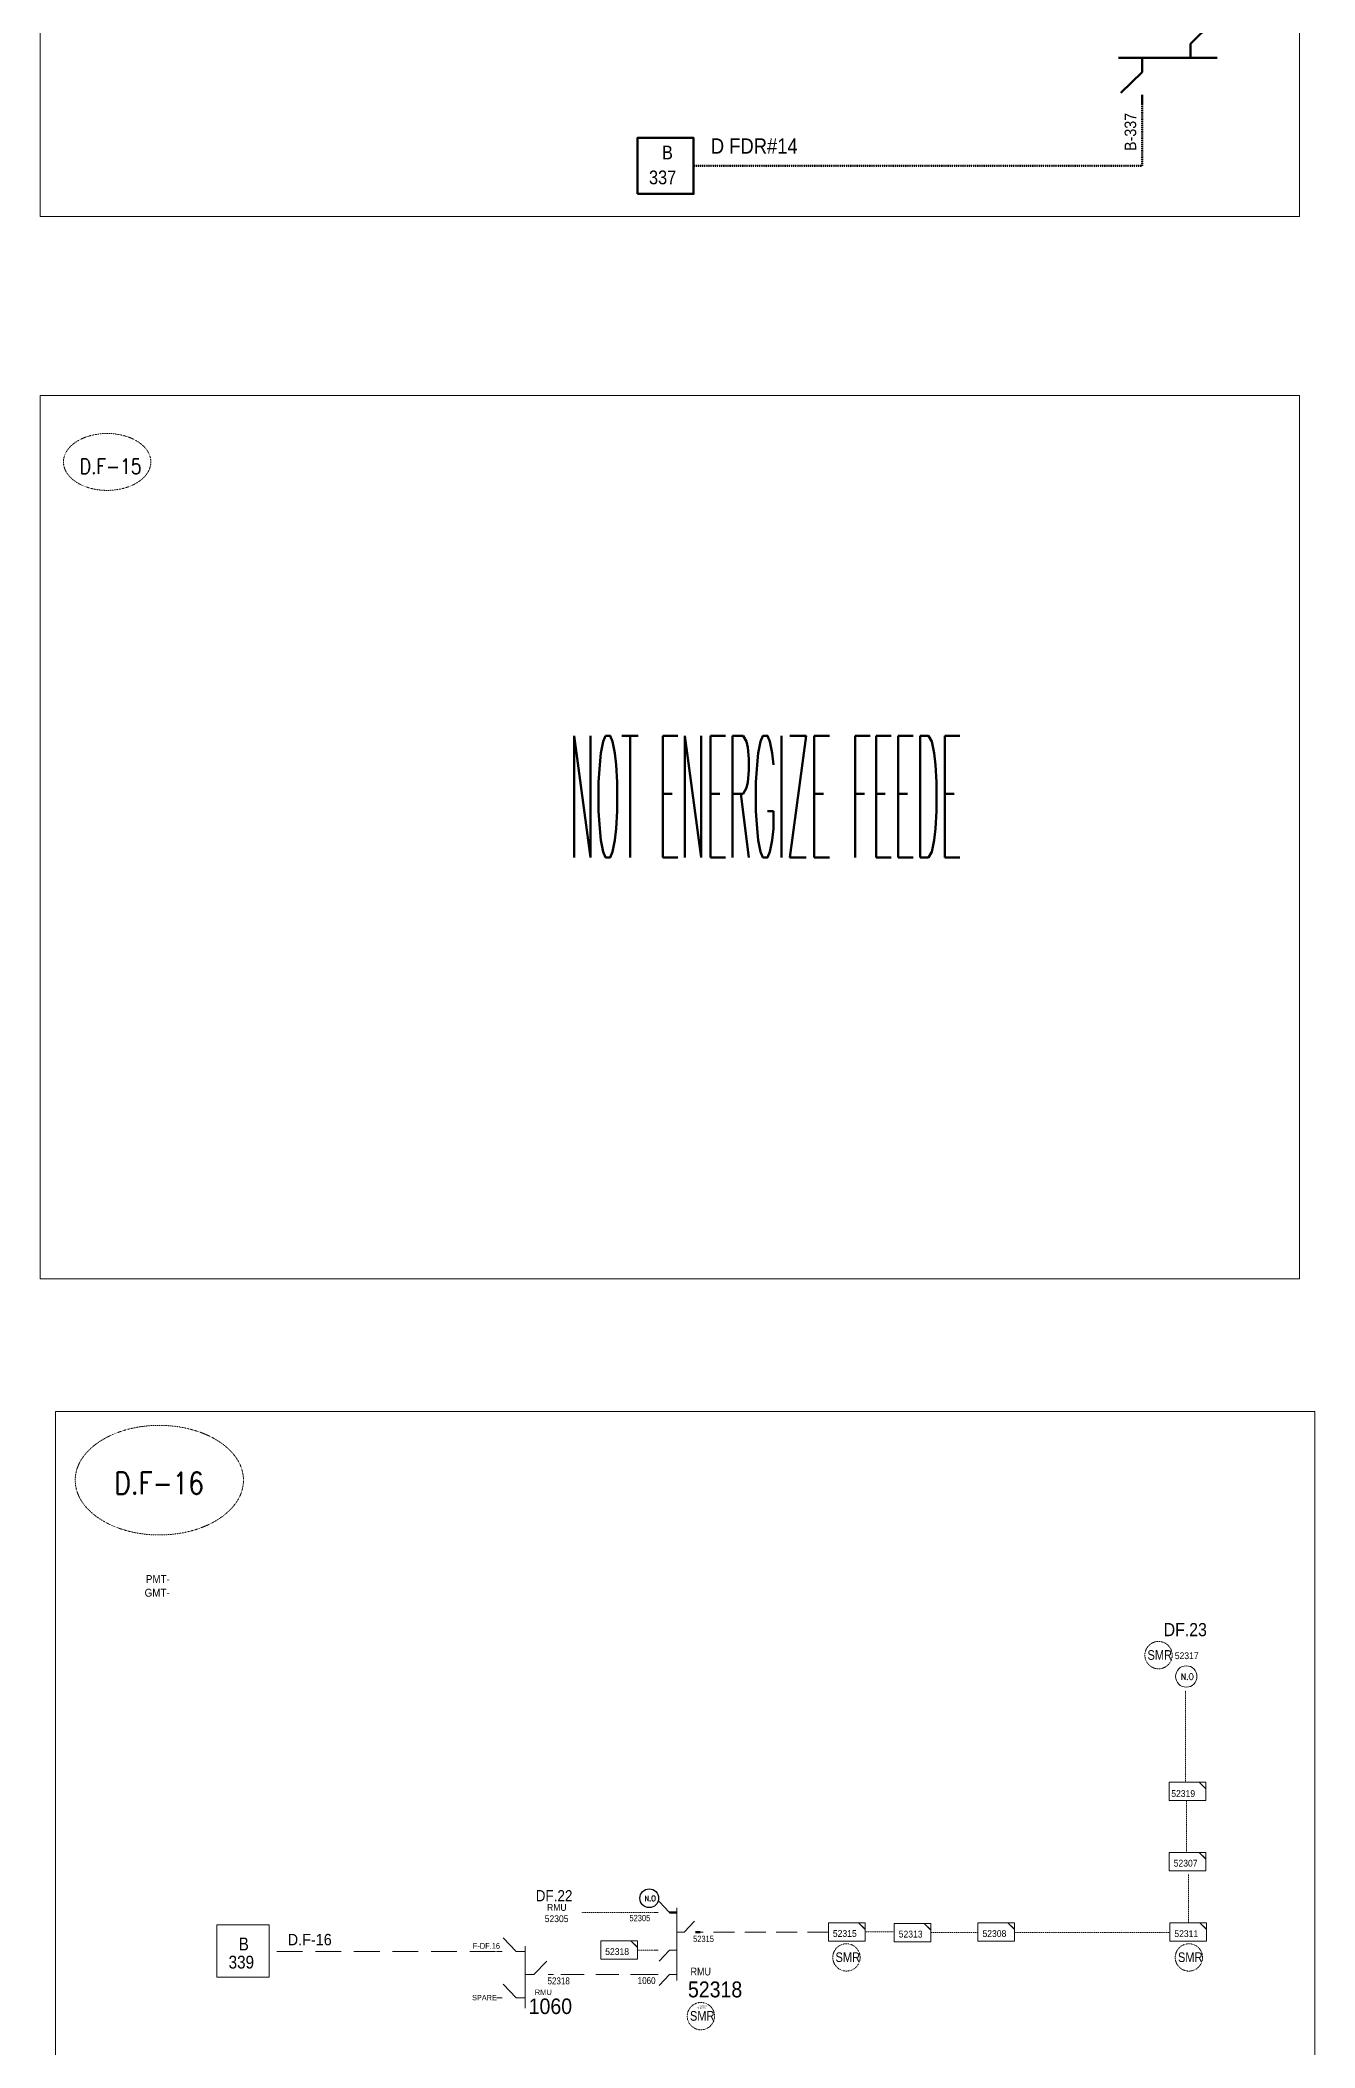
# Model space of a CAD drawing. Header units: metres. Extents: x 65984 to 144644, y -19036 to 23726.
# Drawn here: x 84321 to 85730, y -3514 to -1295 of the extents above; entities that cross this region are included whole.
import ezdxf
from ezdxf.enums import TextEntityAlignment as Align

# ---------------------------------------------------------------- set-up
doc = ezdxf.new("R2010")
doc.units = ezdxf.units.M
doc.header["$MEASUREMENT"] = 0
doc.linetypes.add('DGN Style 3', pattern=[0.013877, 0, -0.013877])
doc.linetypes.add('HIDDEN2', pattern=[2381.25, 1587.5, -793.75])
doc.layers.get('0').update_dxf_attribs({"color": 95, "lineweight": 40})
for name, color, linetype, lineweight in [('d_eos', 111, 'Continuous', 40), ('d_eos no', 121, 'Continuous', 40), ('d_switch', 95, 'Continuous', 40), ('d_tf no', 6, 'Continuous', 40), ('d_ug cable', 95, 'Continuous', 40), ('d_ug tf', 1, 'Continuous', 40), ('fedr no', 95, 'Continuous', 40), ('GRID STATION  04', 7, 'Continuous', 40), ('Level 37', 7, 'Continuous', 0), ('O H MAIN FEEDER', 4, 'Continuous', 100), ('SW N O', 114, 'Continuous', 30)]:
    doc.layers.add(name, color=color, linetype=linetype, lineweight=lineweight)
doc.styles.add('NASKHF', font='naskhf.shx', dxfattribs={"height": 8})
doc.styles.get("Standard").update_dxf_attribs({"font": 'txt.shx'})
doc.styles.add('Style-Arial', font='arial.ttf')
doc.styles.add('Style-ENGINEERING', font='ENGINEERING.shx')
doc.styles.add('Style-msdefault', font='msdefault.shx')
doc.styles.add('Style-STANDARD', font='STANDARD.shx')

# ---------------------------------------------------------------- blocks, each defined once
blk = doc.blocks.new('*U885')
at = {"layer": 'd_eos', "color": 7, "linetype": 'Continuous', "lineweight": 211, "ltscale": 0.638341}
for p, q in [((-7.44, 12.09), (-7.44, 14.92)), ((-7.44, 4.65), (-14.45, 11.44)), ((16.16, 0), (-16.16, 0)), ((-7.44, 0), (-7.44, 4.65)), ((8.41, 0), (8.41, -4.65)), ((8.41, -4.65), (15.42, -11.45)), ((8.41, -12.09), (8.41, -14.92))]:
    blk.add_line(p, q, dxfattribs=at)
blk = doc.blocks.new('*U3741')
at = {"layer": 'd_eos', "color": 7, "linetype": 'Continuous', "lineweight": 13, "ltscale": 1.154859}
for p, q in [((-12.9, 12.1), (-12.9, 14.9)), ((-12.9, 4.7), (-5.9, 11.5)), ((11.3, 12.1), (11.3, 14.9)), ((11.3, 4.7), (18.3, 11.5)), ((14, 0), (-18.3, 0)), ((-12.9, 0), (-12.9, 4.7)), ((-0.8, 0), (-0.8, -4.6)), ((11.3, 0), (11.3, 4.7)), ((-0.8, -4.6), (6.2, -11.4)), ((-0.8, -12.1), (-0.8, -14.9))]:
    blk.add_line(p, q, dxfattribs=at)
blk = doc.blocks.new('TF_8')
at = {"color": 0, "linetype": 'ByBlock', "lineweight": -2}
blk.add_line((6.3, 4.95), (9.9, 1.35), dxfattribs=at)
blk.add_3dface([(-10.1, 4.95), (9.9, 4.95), (9.9, -5.05), (-10.1, -5.05)], dxfattribs=at)
blk = doc.blocks.new('*U3742')
at = {"layer": 'd_ug tf', "color": 2, "linetype": 'Continuous', "lineweight": 13, "flags": 128}
blk.add_lwpolyline([(11.5, 1.7), (7.3, 5.7), (11.5, 5.7)], close=True, dxfattribs=at)
at = {"layer": 'd_ug tf', "color": 2, "linetype": 'Continuous', "lineweight": 13, "xscale": 1.147979204721027, "yscale": 1.147979204721027, "zscale": 0.3630735559045986, "rotation": 359.9999999999999}
blk.add_blockref('TF_8', (0.1, 0), dxfattribs=at)
blk = doc.blocks.new('*U3743')
at = {"layer": 'd_ug tf', "color": 55, "linetype": 'Continuous', "lineweight": 13, "flags": 128}
blk.add_lwpolyline([(11.5, 1.7), (7.3, 5.7), (11.5, 5.7)], close=True, dxfattribs=at)
at = {"layer": 'd_ug tf', "color": 55, "linetype": 'Continuous', "lineweight": 13, "xscale": 1.147979204721027, "yscale": 1.147979204721027, "zscale": 0.3630735559045986, "rotation": 359.9999999999999}
blk.add_blockref('TF_8', (0.1, 0), dxfattribs=at)
blk = doc.blocks.new('*U1430')
at = {"layer": 'SW N O', "color": 3, "lineweight": 13}
blk.add_circle((0, 0), 16.8, dxfattribs=at)
at = {"layer": 'SW N O', "color": 3, "lineweight": 13, "style": 'Style-STANDARD'}
blk.add_text('N.O', height=9.6, dxfattribs=at).set_placement((1.7, -0.2), align=Align.MIDDLE_CENTER)
blk = doc.blocks.new('*U3972')
at = {"layer": 'SW N O', "color": 3, "ltscale": 0.426762}
blk.add_circle((0, 0), 16.8, dxfattribs=at)
at = {"layer": 'SW N O', "color": 3, "style": 'Style-STANDARD'}
blk.add_text('N.O', height=9.6, dxfattribs=at).set_placement((1.7, -0.2), align=Align.MIDDLE_CENTER)

msp = doc.modelspace()

# ---------------------------------------------------------------- linework, layer by layer
at = {"layer": 'd_eos', "color": 7, "linetype": 'Continuous', "lineweight": 211, "ltscale": 1.097161}
for p, q in [((85024.6, -3364), (85016.6, -3364)), ((85045.4, -3385.6), (85050.3, -3385.6))]:
    msp.add_line(p, q, dxfattribs=at)
at = {"layer": 'd_ug cable', "color": 2, "linetype": 'Continuous', "lineweight": 0}
for p, q in [((85003.8, -3364), (84999, -3364)), ((85016.6, -3364), (85004.9, -3352)), ((85024.6, -3358.8), (85024.6, -3439.1)), ((85024.6, -3385.6), (85032.6, -3385.6)), ((85032.6, -3385.6), (85044.3, -3373.5)), ((85003.8, -3405.8), (84999, -3405.8)), ((85016.6, -3405.8), (85004.9, -3417.8)), ((85024.6, -3405.8), (85016.6, -3405.8)), ((85003.8, -3432.6), (84999, -3432.6)), ((85016.6, -3432.6), (85004.9, -3444.6)), ((85024.6, -3432.6), (85016.6, -3432.6))]:
    msp.add_line(p, q, dxfattribs=at)
at = {"layer": 'd_ug cable', "color": 5, "linetype": 'DGN Style 3', "lineweight": 106, "flags": 128}
msp.add_lwpolyline([(85538.9, -1364.5), (85538.9, -1433.6), (85043.1, -1433.6)], dxfattribs=at)
at = {"layer": 'd_ug cable', "color": 55, "linetype": 'DGN Style 3', "lineweight": 13, "flags": 128}
for points in [[(85587.1, -3220.2), (85587.1, -3118.7)], [(85587.9, -3297.2), (85587.9, -3240.9)], [(85590.4, -3375), (85590.4, -3321.3)], [(85232.6, -3385.4), (85264.8, -3385.4)], [(85305.3, -3386.2), (85356.8, -3386.2)], [(85398.9, -3386.2), (85569.4, -3386.2)], [(84980.9, -3405.8), (84998.8, -3405.8)]]:
    msp.add_lwpolyline(points, dxfattribs=at)
at = {"layer": 'd_ug cable', "color": 5, "linetype": 'DGN Style 3', "lineweight": 13, "flags": 128}
msp.add_lwpolyline([(84919.2, -3364), (84998.6, -3364)], dxfattribs=at)
at = {"layer": 'd_ug cable', "color": 55, "linetype": 'HIDDEN2', "lineweight": 13, "ltscale": 0.014515}
msp.add_lwpolyline([(85192, -3385.6), (85050.4, -3385.6), (85050.4, -3385.6)], dxfattribs=at)
at = {"layer": 'd_ug cable', "color": 55, "linetype": 'HIDDEN2', "lineweight": 13, "ltscale": 0.01792}
msp.add_lwpolyline([(84824.1, -3407.2), (84574.3, -3407.2), (84574.3, -3407.2)], dxfattribs=at)
at = {"layer": 'd_ug cable', "color": 55, "linetype": 'HIDDEN2', "lineweight": 13, "ltscale": 0.016128}
msp.add_lwpolyline([(84998.9, -3432.6), (84888.4, -3432.6), (84888.4, -3432.6)], dxfattribs=at)
at = {"layer": 'd_ug cable', "color": 2, "linetype": 'DGN Style 3', "lineweight": 13}
for centre in [(85557.1, -3079.6), (85212.1, -3413.7), (85590.7, -3413.7), (85051.2, -3478.6)]:
    msp.add_circle(centre, 15.1, dxfattribs=at)
at = {"layer": 'fedr no', "color": 82, "linetype": 'DGN Style 3', "lineweight": 13, "true_color": 0x1dc70e}
for centre, major_axis in [((84394.8, -1760.8), (48.3, 0)), ((84452.5, -2886.2), (93, 0))]:
    msp.add_ellipse(centre, major_axis=major_axis, ratio=0.651175, dxfattribs=at)
at = {"layer": 'GRID STATION  04', "color": 7, "linetype": 'Continuous', "lineweight": 70, "ltscale": 1.987645, "flags": 128}
msp.add_lwpolyline([(84981.1, -1464.6), (84981.1, -1402.6), (85043.1, -1402.6), (85043.1, -1464.6)], close=True, dxfattribs=at)
at = {"layer": 'GRID STATION  04', "color": 55, "linetype": 'Continuous', "lineweight": 13, "ltscale": 1.854712, "flags": 128}
msp.add_lwpolyline([(84516.1, -3377.7), (84516.1, -3435.6), (84573.9, -3435.6), (84573.9, -3377.7)], close=True, dxfattribs=at)
at = {"layer": 'O H MAIN FEEDER', "color": 140, "lineweight": 13, "ltscale": 0.498271, "flags": 128}
for points in [[(84320.7, -513.3), (85712.8, -513.3), (85712.8, -1489.7), (84320.7, -1489.7)], [(84320.7, -1687.4), (85712.8, -1687.4), (85712.8, -2663.8), (84320.7, -2663.8)], [(84337.8, -2810.3), (85729.9, -2810.3), (85729.9, -3786.7), (84337.8, -3786.7)]]:
    msp.add_lwpolyline(points, close=True, dxfattribs=at)

# ---------------------------------------------------------------- block references
at = {"layer": 'd_eos', "color": 7, "linetype": 'Continuous', "lineweight": 211, "ltscale": 2.154401, "extrusion": (0, 0, -1), "xscale": 3.375, "yscale": 3.375, "zscale": 3.375, "rotation": 359.9971420911775}
msp.add_blockref('*U885', (-85567.3, -1314.2), dxfattribs=at)
at = {"layer": 'd_eos', "color": 7, "linetype": 'Continuous', "lineweight": 13, "ltscale": 1.154859, "xscale": 2.114784713974748, "yscale": 2.114784713974748, "zscale": 2.114784713974748, "rotation": 90}
msp.add_blockref('*U3741', (84856.9, -3430.9), dxfattribs=at)
at = {"layer": 'd_ug tf', "color": 55, "linetype": 'Continuous', "lineweight": 13, "xscale": 2.025929774842695, "yscale": 2.025929774842695, "zscale": 0.6407446444501499, "rotation": 359.9999999999999}
msp.add_blockref('TF_8', (85589.3, -3230.1), dxfattribs=at)
at = {"layer": 'd_ug tf', "color": 55, "linetype": 'Continuous', "lineweight": 13, "xscale": 1.764779158464828, "yscale": 1.764779158464828, "zscale": 1.764779158464828}
for p in [(85589.2, -3307.8), (85285.1, -3386.2), (85377.7, -3385.5), (84960.7, -3405.5)]:
    msp.add_blockref('*U3743', p, dxfattribs=at)
at = {"layer": 'd_ug tf', "color": 2, "linetype": 'Continuous', "lineweight": 13, "xscale": 1.764779158464828, "yscale": 1.764779158464828, "zscale": 1.764779158464828}
for p in [(85212.4, -3385.4), (85589.9, -3385.6)]:
    msp.add_blockref('*U3742', p, dxfattribs=at)
at = {"layer": 'SW N O', "color": 3, "lineweight": 13, "xscale": 0.7024716056709501, "yscale": 0.7024716056709501, "zscale": 0.7024716056709501, "rotation": 359.9999999999999}
msp.add_blockref('*U1430', (85587.8, -3103.2), dxfattribs=at)
at = {"layer": 'SW N O', "color": 3, "xscale": 0.6173783771632215, "yscale": 0.6173783771632215, "zscale": 0.6173783771632215}
msp.add_blockref('*U3972', (84994.1, -3348.3), dxfattribs=at)

# ---------------------------------------------------------------- texts
at = {"color": 4, "insert": (85057.6, -3470.5), "char_height": 1.499, "width": 33.352, "attachment_point": 9}
msp.add_mtext('\\FENGINEERING;\\H1x;\\W1.09375;ACTIVE\\P08.18.2024', dxfattribs=at)
at = {"layer": 'd_eos no', "color": 7, "linetype": 'Continuous', "lineweight": 13, "style": 'Style-Arial'}
for s, height, width, p in [('PMT-', 8.84, 0.88, (84437.6, -2991.1)), ('GMT-', 8.84, 0.88, (84436.2, -3006.2)), ('1060', 17.16, 0.9, (84860.8, -3459.1))]:
    msp.add_text(s, height=height, dxfattribs=dict(at, width=width)).set_placement(p, align=Align.TOP_LEFT)
at = {"layer": 'd_switch', "color": 7, "linetype": 'Continuous', "lineweight": 30, "style": 'Style-ENGINEERING', "width": 0.921053}
msp.add_text('B-337', height=12.82, rotation=90, dxfattribs=at).set_placement((85519.6, -1417.1), align=Align.TOP_LEFT)
at = {"layer": 'd_switch', "color": 1, "linetype": 'Continuous', "lineweight": 30, "ltscale": 1.171377, "style": 'Style-ENGINEERING', "width": 0.857143}
for p in [(85544.9, -3074.1), (85200, -3408.1), (85578.6, -3408.1), (85039.1, -3473)]:
    msp.add_text('SMR', height=10.66, rotation=0.0026, dxfattribs=at).set_placement(p, align=Align.TOP_LEFT)
at = {"layer": 'd_tf no', "color": 121, "linetype": 'Continuous', "lineweight": 13, "style": 'Style-msdefault', "width": 0.945946}
msp.add_text('52317', height=7.49, dxfattribs=at).set_placement((85575.1, -3076.5), align=Align.TOP_LEFT)
at = {"layer": 'd_tf no', "color": 55, "linetype": 'Continuous', "lineweight": 13, "style": 'Style-msdefault', "width": 0.945946}
for s, p in [('52319', (85571.2, -3228.8)), ('52307', (85573.9, -3305.8)), ('52313', (85269.9, -3384.2)), ('52308', (85362.5, -3383.6)), ('52318', (84945.4, -3403.5))]:
    msp.add_text(s, height=7.49, dxfattribs=at).set_placement(p, align=Align.TOP_LEFT)
at = {"layer": 'd_tf no', "color": 6, "linetype": 'Continuous', "lineweight": 13, "style": 'Style-msdefault', "width": 0.945946}
msp.add_text('D.F-16', height=12.6, dxfattribs=at).set_placement((84594.4, -3387.7), align=Align.TOP_LEFT)
at = {"layer": 'd_tf no', "color": 2, "linetype": 'Continuous', "lineweight": 13, "style": 'Style-msdefault', "width": 0.945946}
for s, p in [('52315', (85197.1, -3383.5)), ('52311', (85574.6, -3383.7))]:
    msp.add_text(s, height=7.49, dxfattribs=at).set_placement(p, align=Align.TOP_LEFT)
at = {"layer": 'd_tf no', "color": 7, "linetype": 'Continuous', "lineweight": 13, "insert": (84878.5, -3354.7), "char_height": 7.492, "attachment_point": 1, "style": 'NASKHF'}
msp.add_mtext('\\Fmsdefault;\\H1x;\\W0.945946; RMU\\P52305', dxfattribs=at)
at = {"layer": 'd_ug cable', "color": 2, "linetype": 'Continuous', "lineweight": 0}
for s, height, style, width, p in [('RMU', 8.59, 'Style-msdefault', 0.86, (85039.8, -3425)), ('52318', 17.54, 'Style-Arial', 0.88, (85036.9, -3440.3))]:
    msp.add_text(s, height=height, dxfattribs=dict(at, style=style, width=width)).set_placement(p, align=Align.TOP_LEFT)
at = {"layer": 'fedr no', "color": 6, "linetype": 'Continuous', "lineweight": 13, "style": 'Style-STANDARD', "width": 0.909091}
for s, height, p in [('D.F-15', 16.74, (84398.7, -1765.6)), ('D.F-16', 24.21, (84452.3, -2889.5))]:
    msp.add_text(s, height=height, dxfattribs=at).set_placement(p, align=Align.MIDDLE_CENTER)
at = {"layer": 'fedr no', "color": 6, "linetype": 'Continuous', "lineweight": 13, "insert": (85123, -2130.7), "char_height": 134.545, "width": 1315.628, "attachment_point": 5, "style": 'Style-STANDARD'}
msp.add_mtext('\\H1x;\\W0.245275;NOT ENERGIZE FEEDE', dxfattribs=at)
at = {"layer": 'GRID STATION  04', "color": 7, "linetype": 'Continuous', "lineweight": 70, "style": 'Style-msdefault'}
for s, height, width, p in [('B', 15.2, 0.888889, (85008.2, -1411.2)), ('D FDR#14', 16.88, 0.9, (85062.2, -1403.2)), ('337', 15.19, 0.888889, (84993.8, -1438.7))]:
    msp.add_text(s, height=height, dxfattribs=dict(at, width=width)).set_placement(p, align=Align.TOP_LEFT)
at = {"layer": 'GRID STATION  04', "color": 55, "linetype": 'Continuous', "lineweight": 70, "style": 'Style-msdefault', "width": 0.9}
msp.add_text('DF.23', height=14.57, dxfattribs=at).set_placement((85562.8, -3044.1), align=Align.TOP_LEFT)
at = {"layer": 'GRID STATION  04', "color": 2, "linetype": 'Continuous', "lineweight": 70, "style": 'Style-msdefault', "width": 0.9}
msp.add_text('DF.22', height=12.38, dxfattribs=at).set_placement((84868.6, -3339.3), align=Align.TOP_LEFT)
at = {"layer": 'GRID STATION  04', "color": 55, "linetype": 'Continuous', "lineweight": 13, "style": 'Style-msdefault', "width": 0.888889}
for s, height, p in [('B', 14.2, (84540.2, -3391.7)), ('339', 14.17, (84529.1, -3411.8))]:
    msp.add_text(s, height=height, dxfattribs=at).set_placement(p, align=Align.TOP_LEFT)
at = {"layer": 'Level 37', "color": 7, "linetype": 'Continuous', "lineweight": 100, "style": 'Style-msdefault', "width": 0.86}
for s, height, p in [('52305', 6.96, (84972.2, -3366.7)), ('52315', 6.96, (85042.6, -3389.7)), ('52318', 7.73, (84881.6, -3435.8)), ('1060', 7.73, (84981.3, -3435.4))]:
    msp.add_text(s, height=height, dxfattribs=at).set_placement(p, align=Align.TOP_LEFT)
at = {"layer": 'Level 37', "color": 7, "linetype": 'Continuous', "lineweight": 13, "style": 'Style-msdefault', "width": 0.9}
for s, height, p in [('F-DF.16', 6.59, (84799.1, -3397.6)), ('SPARE', 5.88, (84798.2, -3455.2)), ('RMU', 5.99, (84867.6, -3449.2))]:
    msp.add_text(s, height=height, dxfattribs=at).set_placement(p, align=Align.TOP_LEFT)

doc.saveas('drawing.dxf')
